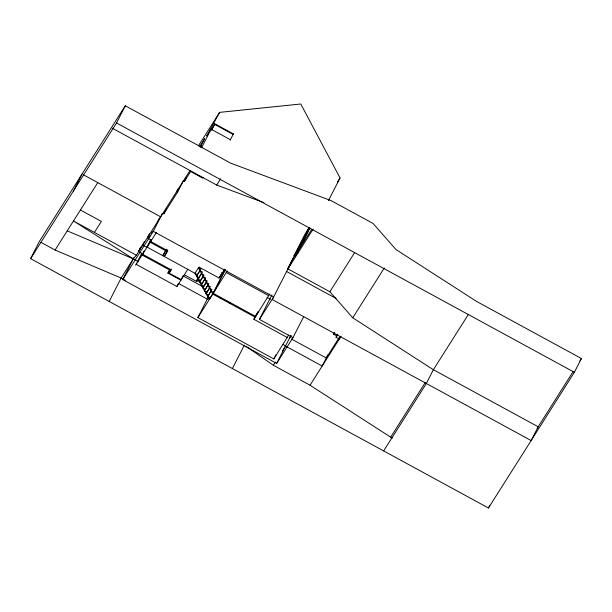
<?xml version="1.0" encoding="UTF-8"?>
<svg xmlns="http://www.w3.org/2000/svg" width="612" height="612" viewBox="0 0 612 612"><rect width="100%" height="100%" fill="white"/><g stroke="black" fill="none" stroke-linecap="round" stroke-linejoin="round"><path stroke-width="0.92" d="M30.6 258.654L39.352 241.48L125.284 105.777L230.579 163.121L331.168 200.644L373.091 223.472L395.956 249.528L476.603 301.448L581.4 358.517L574.377 372.287L488.452 507.998L30.6 258.654L116.532 122.951L125.284 105.777M73.302 191.219L82.054 174.045M109.196 301.456L121.138 278.024L133.286 258.83L136.346 255.227L189.988 170.511M303.766 316.481L292.98 337.648L276.662 363.421L122.714 279.585L133.906 257.629M140.668 247.47L138.503 251.647L144.371 241.732M139.964 248.9L140.806 247.248M147.285 237.953L149.412 233.776M157.697 221.506L159.403 218.163M141.762 253.246L135.68 265.187L156.435 232.407M122.714 279.585L153.268 231.336L162.371 213.473M144.21 250.897L142.038 254.967L169.807 270.091L167.902 273.105L180.892 280.181L182.996 276.058M143.973 251.425L142.695 253.926L139.452 252.159M162.907 213.282L163.855 213.795L166.456 208.684M150.827 239.644L146.865 247.347L143.613 245.58M147.071 247.202L150.866 239.743M151.455 239.782L150.192 242.268L165.913 250.828L166.755 249.168M151.524 239.843L150.682 241.495L167.864 250.859L164.253 256.558L167.657 249.887M178.1 188.794L176.799 191.349L177.74 191.862L183.386 180.785M200.346 147.056L204.622 138.672L199.688 146.459M328.437 200.682L340.027 177.939L300.79 104.002L219.616 112.371L206.703 136.04L211.048 129.186L230.433 139.743M183.393 180.93L184.334 181.443L186.056 178.069M201.585 147.752L211.048 129.186M211.675 130.195L214.636 124.381L233.08 134.426L233.394 133.929L214.009 123.372M165.768 249.91L162.784 255.762L165.913 250.828M230.12 140.24L233.394 133.929M167.902 273.105L169.585 269.808M187.8 269.272L181.206 279.692L169.157 273.128L171.261 268.997M136.132 264.292L176.899 286.493L178.184 283.968M201.44 273.602L198.961 277.519L196.551 276.203L200.346 269.892M196.551 276.203L200.843 269.112L198.433 267.796L212.739 294.104L255.181 317.215L257.751 312.166M203.528 275.737L200.552 280.441L198.143 279.126L198.961 277.519M198.143 279.126L202.434 272.034L200.025 270.718M205.112 278.659L202.136 283.364L199.726 282.048L200.552 280.441M199.726 282.048L204.018 274.956L201.608 273.64M206.703 281.581L203.727 286.286L201.317 284.97L202.136 283.364M201.317 284.97L205.609 277.879L203.199 276.563M208.294 284.503L205.318 289.208L202.909 287.892L203.727 286.286M202.909 287.892L207.2 280.801L204.791 279.485M209.388 288.214L206.91 292.131L204.5 290.815L205.318 289.208M204.5 290.815L208.791 283.723L206.382 282.407M211.477 290.356L208.501 295.053L206.091 293.737L206.91 292.131M206.091 293.737L210.383 286.645L207.973 285.337M213.068 293.278L210.092 297.975L207.675 296.659L208.501 295.053M207.675 296.659L211.974 289.568L209.564 288.26M288.68 335.039L273.855 358.946L197.883 317.567L208.6 296.529M210.123 297.899L209.266 299.582L194.96 273.281L198.915 267.031L219.142 278.047L222.095 272.248M224.313 271.384L212.739 294.104L197.883 317.567M269.647 294.035L255.671 316.45L213.228 293.332L224.803 270.611M213.228 293.332L227.205 270.925M287.395 337.564L253.865 319.296L256.436 314.247M255.671 316.45L258.241 311.401M232.407 368.554L244.349 345.122M292.98 337.648L259.442 319.387L271.919 294.908M301.418 244.938L294.999 256.198L294.051 255.686L304.99 234.22L308.463 228.735L309.404 229.248M288.091 268.025L293.24 257.927M288.03 268.469L294.77 255.242M295.466 254.148L272.309 299.589L531.155 440.556L538.178 426.778L433.38 369.709L352.734 317.789L329.86 291.74L287.946 268.913L313.214 229.003M294.051 255.686L297.524 250.201L308.968 227.641M294.999 256.198L297.103 252.067M298.189 252.733L297.241 252.22L309.909 227.932M302.259 243.285L308.142 231.726M273.855 358.946L276.004 354.738M276.662 363.421L290.853 335.56M337.74 334.267L336.722 335.873L333.578 334.167L334.259 332.821M340.685 336.554L339.186 338.933L336.042 337.22L336.722 335.873M327.94 354.738L322.18 366.045L286.339 346.522M338.497 340.272L340.463 336.416M488.452 507.998L489.692 505.566M41.004 242.383L55.072 250.04L97.775 182.606M94.432 232.399L101.378 221.429L80.417 210.015M198.372 145.916L219.616 112.371M211.117 129.943L214.636 124.381M200.629 146.972L201.616 145.411M148.402 238.19L149.909 235.811M151.424 233.424L152.426 231.833M163.855 213.795L177.74 191.862M184.334 181.443L190.623 171.521L202.779 178.138L203.092 177.648M112.225 128.168L216.694 185.054L220.664 178.788M169.157 273.128L171.238 269.838L142.527 254.202M176.899 286.493L180.892 280.181M197.768 278.911L196.276 281.26L184.334 274.757M219.142 278.047L224.696 269.272M223.961 270.932L224.956 269.364M223.663 271.72L225.147 269.372M220.075 298.098L220.565 297.333M229.508 303.231L229.997 302.466M337.495 181.932L340.027 177.939M253.865 319.296L255.181 317.215M297.241 252.22L311.768 229.278M259.442 319.387L273.679 296.904L153.268 231.336M289.606 338.015L291.136 335.598M245.917 346.208L273.35 365.257L275.377 362.059M282.461 350.867L285.506 346.071L283.149 344.434M329.86 291.74L354.784 252.389M333.578 334.167L334.596 332.561M336.042 337.22L337.541 334.841M339.033 337.855L326.28 357.989L291.274 338.926M273.35 365.257L310.032 385.231L341.037 336.256M352.734 317.789L384.26 268.002M310.032 385.231L390.678 437.152L425.248 382.554M468.471 314.293L433.38 369.709L426.357 383.487L383.655 450.922M537.16 428.385L573.26 371.362M579.878 360.927L581.4 358.517M200.017 280.977L196.276 281.26L197.072 279.699L199.481 281.007M216.694 185.054L263.871 202.656M67.221 230.854L133.286 258.83L138.32 261.569M55.072 250.04L121.138 278.024L125.33 280.304M209.671 130.226L210.612 130.739M116.532 122.951L574.377 372.287M297.524 250.201L298.472 250.713M286.623 271.506L336.087 298.442M83.714 174.94L160.65 216.847M226.348 272.608L268.79 295.718M267.115 297.493L270.473 299.314M148.226 238.466L151.478 240.233M163.243 254.867L164.712 255.663M147.041 247.072L197.37 274.597M183.256 276.004L202.855 286.684M211.148 291.182L213.557 292.49M136.346 255.227L73.471 220.986L133.286 258.83M178.551 283.478L207.889 299.459M390.678 437.152L392.353 438.062"/></g></svg>
